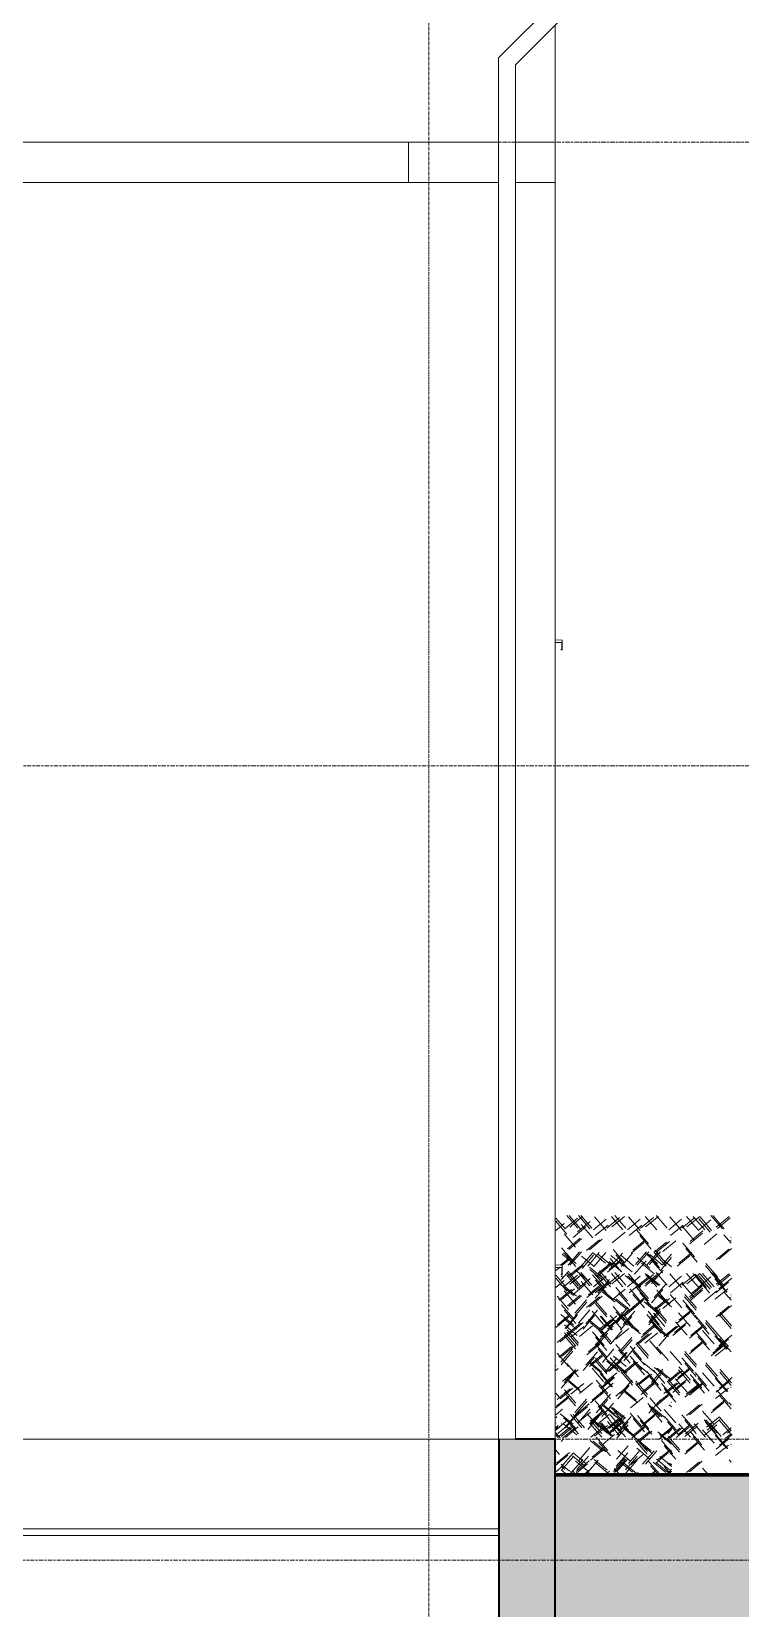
# Model space of a CAD drawing. Header units: millimetres. Extents: x -1484 to 23163, y -4540 to 11969.
# Drawn here: x 14673 to 17832, y -755 to 6272 of the extents above; entities that cross this region are included whole.
import ezdxf

# ---------------------------------------------------------------- set-up
doc = ezdxf.new("R2010")
doc.units = ezdxf.units.MM
doc.linetypes.add('Center', pattern=[40, 10, -5, 20, -5])
doc.linetypes.add('Grid Line', pattern=[22.225, 12.7, -3.175, 3.175, -3.175])
for name, color, linetype, lineweight in [('A-DETL', 90, 'Continuous', 9), ('A-FLOR', 192, 'Continuous', 18), ('A-FLOR-LEVL', 51, 'Continuous', 9), ('A-GENM', 13, 'Continuous', 9), ('A-GLAZ', 151, 'Continuous', 18), ('A-ROOF', 132, 'Continuous', 9), ('A-WALL', 113, 'Continuous', 18), ('A-WALL-PATT', 111, 'Continuous', 35), ('C-TOPO', 7, 'Continuous', 9), ('G-IMPT', 8, 'Continuous', 9), ('S-GRID', 1, 'Continuous', 9)]:
    doc.layers.add(name, color=color, linetype=linetype, lineweight=lineweight)

# ---------------------------------------------------------------- blocks, each defined once
blk = doc.blocks.new('HEDGE - B_Hecke_Plan_D_03_dwg-399855-Façade Est')
at = {"layer": 'G-IMPT'}
for p, q in [((17037.2, 823.8), (17094.1, 776.6)), ((17042.7, 829.3), (17099.7, 782.1)), ((17114.9, 834.9), (17063.5, 775.2)), ((17123.3, 834.9), (17071.9, 775.2)), ((17171.9, 827.9), (17120.5, 768.2)), ((17123.3, 815.4), (17180.2, 768.2)), ((17177.4, 819.6), (17126, 759.9)), ((17202.4, 830.7), (17151, 771)), ((17173.1, 830.7), (17230, 783.5)), ((17231.4, 830.7), (17180, 771)), ((17195.3, 825.2), (17252.2, 777.9)), ((17251, 786.3), (17199.6, 726.6)), ((17246.3, 791.8), (17303.3, 744.6)), ((17306.1, 827.9), (17254.7, 768.2)), ((17254.7, 818.2), (17311.6, 771)), ((17291.6, 791.8), (17348.5, 744.6)), ((17351.3, 827.9), (17299.9, 768.2)), ((17299.9, 818.2), (17356.8, 771)), ((17411, 794.6), (17359.6, 734.9)), ((17412.8, 834.9), (17363.8, 777.9)), ((17370.7, 808.5), (17427.7, 761.3)), ((17423.5, 834.9), (17372.1, 775.2)), ((17390.2, 783.5), (17447.1, 736.3)), ((17405.4, 829.3), (17462.4, 782.1)), ((17465.2, 834.9), (17413.8, 775.2)), ((17475.3, 834.9), (17426.3, 777.9)), ((17427.7, 822.4), (17484.6, 775.2)), ((17524.5, 809.2), (17474.9, 751.6)), ((17524.5, 823.1), (17483.2, 775.2)), ((17487.4, 798.8), (17524.5, 768)), ((17066.3, 748.8), (17033.4, 710.5)), ((17033.4, 735.7), (17034.4, 734.9)), ((17033.4, 725.3), (17038.6, 721)), ((17096.9, 753), (17153.8, 705.7)), ((17159.4, 765.5), (17216.3, 718.2)), ((17160.8, 755.7), (17217.7, 708.5)), ((17248, 710.6), (17196.6, 650.9)), ((17317.7, 728.7), (17374.6, 681.4)), ((17330.2, 725.9), (17387.1, 678.7)), ((17409.6, 730.7), (17466.5, 683.5)), ((17415.2, 733.5), (17472.1, 686.3)), ((17487.4, 753), (17436, 693.3)), ((17030.9, 687), (17087.9, 639.8)), ((17043.4, 684.2), (17100.4, 637)), ((17235.5, 687), (17184.1, 627.3)), ((17209.1, 668.9), (17266, 621.7)), ((17216, 656.4), (17273, 609.2)), ((17486.4, 667), (17435, 607.3)), ((17498.9, 690.6), (17447.5, 630.9)), ((17460, 649), (17517, 601.7)), ((17467, 636.5), (17523.9, 589.2)), ((17145.5, 620.8), (17094.1, 561.1)), ((17146.9, 609.7), (17095.5, 550)), ((17160.8, 576.4), (17109.4, 516.7)), ((17194.1, 573.6), (17142.7, 513.9)), ((17265.6, 626.9), (17322.6, 579.7)), ((17278.1, 624.1), (17335.1, 576.9)), ((17330, 587.4), (17278.6, 527.7)), ((17331.4, 576.3), (17280, 516.6)), ((17360.6, 569.7), (17309.2, 510)), ((17402.4, 611.1), (17459.4, 563.9)), ((17414.9, 608.3), (17471.9, 561.1)), ((17474, 579.6), (17422.7, 519.8)), ((17475.4, 568.4), (17424, 508.7)), ((17030.8, 555.6), (17087.7, 508.3)), ((17044.6, 537.5), (17101.6, 490.3)), ((17047.4, 508.3), (17104.4, 461.1)), ((17101.6, 552.8), (17050.2, 493.1)), ((17105.7, 552.8), (17054.4, 493.1)), ((17181.6, 550), (17130.2, 490.3)), ((17155.2, 532), (17212.2, 484.8)), ((17162.2, 519.5), (17219.1, 472.3)), ((17348.1, 546.1), (17296.7, 486.4)), ((17321.7, 528), (17378.6, 480.8)), ((17328.7, 515.5), (17385.6, 468.3)), ((17441.6, 507.3), (17498.5, 460.1)), ((17454.1, 504.6), (17511, 457.4)), ((17239.4, 482.9), (17188, 423.2)), ((17240.8, 471.8), (17189.4, 412.1)), ((17304.6, 483), (17253.2, 423.3)), ((17347.7, 453.2), (17296.3, 393.5)), ((17349.1, 442.1), (17297.7, 382.4)), ((17518.9, 475.4), (17467.6, 415.7)), ((17082.7, 402.1), (17031.3, 342.4)), ((17084.1, 391), (17032.7, 331.3)), ((17181.7, 365.4), (17130.3, 305.7)), ((17194.2, 389), (17142.8, 329.3)), ((17267.8, 401.4), (17216.4, 341.7)), ((17228.9, 359.7), (17285.8, 312.5)), ((17281, 360.9), (17229.6, 301.2)), ((17265.8, 369.9), (17322.7, 322.7)), ((17322.7, 385.2), (17271.3, 325.5)), ((17326.9, 385.2), (17275.5, 325.5)), ((17363, 408.8), (17311.6, 349.1)), ((17084.5, 286.4), (17033.1, 226.7)), ((17097, 310), (17045.6, 250.3)), ((17155.3, 347.4), (17212.3, 300.1)), ((17162.3, 334.9), (17219.2, 287.7)), ((17235.8, 347.2), (17292.8, 300)), ((17264.4, 344.8), (17321.3, 297.6)), ((17268.5, 340.7), (17325.5, 293.5)), ((17361.5, 342.4), (17418.4, 295.2)), ((17400, 339.6), (17457, 292.4)), ((17486.3, 311.4), (17434.9, 251.7)), ((17487.7, 300.3), (17436.3, 240.6)), ((17448.5, 318.8), (17505.4, 271.6)), ((17461, 316), (17517.9, 268.8)), ((17058.1, 268.3), (17115.1, 221.1)), ((17065.1, 255.8), (17122, 208.6)), ((17336.2, 238.8), (17284.8, 179.1)), ((17348.7, 262.4), (17297.3, 202.7)), ((17309.8, 220.7), (17366.7, 173.5)), ((17145.5, 178.1), (17094.1, 118.4)), ((17146.9, 167), (17095.5, 107.3)), ((17240.1, 176.7), (17188.8, 117)), ((17252.6, 200.3), (17201.2, 140.6)), ((17213.7, 158.6), (17270.7, 111.4)), ((17265.8, 159.8), (17214.4, 100.1)), ((17220.7, 146.1), (17277.6, 98.9)), ((17249.2, 143.7), (17306.2, 96.5)), ((17261.7, 140.9), (17318.7, 93.7)), ((17316.8, 208.2), (17373.7, 161)), ((17474.9, 175.3), (17423.5, 115.6)), ((17424.7, 146.2), (17481.7, 99)), ((17437.2, 143.5), (17494.1, 96.3)), ((17513.8, 153.1), (17524.5, 144.2)), ((17523.5, 164.2), (17524.5, 163.4)), ((17028.7, 112.8), (17085.6, 65.6)), ((17042.5, 94.8), (17099.5, 47.6)), ((17099.5, 110), (17048.1, 50.3)), ((17103.6, 110), (17052.3, 50.3)), ((17160.8, 133.6), (17109.4, 73.9)), ((17202.6, 102.8), (17151.3, 43.1)), ((17215.1, 126.4), (17163.8, 66.7)), ((17176.3, 84.8), (17233.2, 37.6)), ((17183.2, 72.3), (17240.1, 25.1)), ((17313.6, 104.3), (17262.3, 44.6)), ((17262.8, 112.8), (17319.7, 65.6)), ((17315, 93.1), (17263.6, 33.4)), ((17331.8, 76.7), (17280.5, 17)), ((17344.3, 100.3), (17293, 40.6)), ((17034.4, 69.8), (17033.4, 68.6)), ((17042.7, 0.3), (17033.4, -10.5)), ((17045.3, 65.6), (17102.2, 18.4)), ((17331.7, 62.9), (17280.3, 3.2)), ((17305.4, 58.7), (17362.4, 11.5)), ((17312.4, 46.2), (17369.3, -1)), ((17463.8, 32.3), (17520.7, -14.9)), ((17470.7, 21.2), (17524.5, -23.4)), ((17524.5, 42.8), (17508.2, 24)), ((17084.4, -64.9), (17033, -124.6)), ((17085.8, -62.1), (17142.7, -109.3)), ((17160.8, -37.1), (17109.4, -96.8)), ((17162.1, -6.6), (17219.1, -53.8)), ((17174.6, -9.4), (17231.6, -56.6)), ((17329.5, -61.2), (17278.1, -120.9)), ((17331.3, -30), (17279.9, -89.7)), ((17284.6, -51), (17341.6, -98.2)), ((17384.6, -49.6), (17333.2, -109.3)), ((17369.3, -41.3), (17426.3, -88.5)), ((17376.3, -5.2), (17433.2, -52.4)), ((17383.2, -17.7), (17440.2, -64.9)), ((17447.1, -52.4), (17395.7, -112.1)), ((17459.6, -52.4), (17408.2, -112.1)), ((17494.3, -28.8), (17524.5, -53.8)), ((17524.5, -61.7), (17519.3, -67.7)), ((17033.4, -111.9), (17070.5, -142.7)), ((17033.4, -122.2), (17049.7, -135.7)), ((17033.4, -137.8), (17057.9, -158.1)), ((17085.8, -78.8), (17034.4, -138.5)), ((17128.8, -91.3), (17077.4, -151)), ((17083, -74.6), (17139.9, -121.8)), ((17096.9, -98.2), (17153.8, -145.4)), ((17153.8, -76), (17102.4, -135.7)), ((17198.2, -94.1), (17146.9, -153.8)), ((17180.2, -91.3), (17237.1, -138.5)), ((17183, -103.8), (17239.9, -151)), ((17317, -84.8), (17265.6, -144.5)), ((17321.1, -89.9), (17269.7, -149.6)), ((17330.8, -87.1), (17279.4, -146.8)), ((17294.4, -101), (17351.3, -148.2)), ((17311, -106.6), (17368, -153.8)), ((17370.7, -77.4), (17319.4, -137.1)), ((17370.7, -94.1), (17319.4, -153.8)), ((17442.9, -102.4), (17499.9, -149.6)), ((17458.2, -89.9), (17515.1, -137.1)), ((17459.6, -107.9), (17516.5, -155.2)), ((17472.1, -77.4), (17524.5, -120.8)), ((17524.5, -134.4), (17505.4, -156.5)), ((17506.8, -107.9), (17524.5, -122.6)), ((17515.1, -107.9), (17524.5, -115.7)), ((17524.5, -143), (17515.1, -153.8))]:
    blk.add_line(p, q, dxfattribs=at)
blk = doc.blocks.new('HEDGE - HEDGE-399856-Façade Est')
blk.add_blockref('HEDGE - B_Hecke_Plan_D_03_dwg-399855-Façade Est', (0, 0))
blk = doc.blocks.new('WIN_DOUBLE OPEN__SYM - 1130 x 1685-676230-Façade Est')
at = {"layer": 'A-GLAZ', "color": 55}
for p, q in [((17036.5, 775), (17005.5, 776.2)), ((17036.5, 730), (17036.5, 775)), ((17005.5, 765), (17035.5, 765)), ((17033.1, 734.8), (17032.4, 734.1)), ((17032.4, 734.1), (17036.5, 730)), ((17035.5, 732.4), (17033.1, 734.8)), ((17035.5, 765), (17035.5, 732.4))]:
    blk.add_line(p, q, dxfattribs=at)
blk = doc.blocks.new('WIN_DOUBLE OPEN__SYM - 112 x 143-685718-Façade Est')
at = {"layer": 'A-GLAZ', "color": 55}
for p, q in [((17036.5, 3560), (17005.5, 3561.2)), ((17005.5, 3550), (17035.5, 3550)), ((17033.1, 3519.8), (17032.4, 3519.1)), ((17032.4, 3519.1), (17036.5, 3515)), ((17035.5, 3517.4), (17033.1, 3519.8)), ((17035.5, 3550), (17035.5, 3517.4)), ((17036.5, 3515), (17036.5, 3560))]:
    blk.add_line(p, q, dxfattribs=at)
blk = doc.blocks.new('WIN_DOUBLE OPEN__SYM - 134 x 143-685719-Façade Est')
at = {"layer": 'A-GLAZ', "color": 55}
for p, q in [((17033.1, 3519.8), (17032.4, 3519.1)), ((17035.5, 3517.4), (17033.1, 3519.8))]:
    blk.add_line(p, q, dxfattribs=at)
blk = doc.blocks.new('HEDGE - B_Hecke_Plan_D_02_dwg-399854-Façade Est')
at = {"layer": 'G-IMPT'}
for p, q in [((17008.7, 730.6), (17050, 682.7)), ((17008.7, 716.7), (17058.3, 659.1)), ((17045.8, 706.3), (17008.7, 675.6)), ((17105.5, 729.9), (17048.6, 682.7)), ((17057.9, 742.4), (17106.9, 685.5)), ((17068, 742.4), (17119.4, 682.7)), ((17127.7, 736.8), (17070.8, 689.6)), ((17162.4, 716), (17105.5, 668.8)), ((17109.7, 742.4), (17161.1, 682.7)), ((17120.4, 742.4), (17169.4, 685.5)), ((17233.3, 725.7), (17176.3, 678.5)), ((17181.9, 735.5), (17233.3, 675.8)), ((17292.6, 732.7), (17235.7, 685.5)), ((17256.5, 738.2), (17307.9, 678.5)), ((17314.8, 738.2), (17257.9, 691)), ((17271.7, 742.4), (17320.7, 685.5)), ((17384.5, 725.7), (17327.6, 678.5)), ((17333.2, 735.5), (17384.5, 675.8)), ((17443.9, 732.7), (17387, 685.5)), ((17407.8, 738.2), (17459.2, 678.5)), ((17466.1, 738.2), (17409.2, 691)), ((17455.8, 742.4), (17504.8, 685.5)), ((17568.7, 725.7), (17511.8, 678.5)), ((17517.3, 735.5), (17568.7, 675.8)), ((17628.1, 732.7), (17571.1, 685.5)), ((17592, 738.2), (17643.3, 678.5)), ((17650.3, 738.2), (17593.4, 691)), ((17621, 738.2), (17672.4, 678.5)), ((17700.1, 723), (17643.2, 675.8)), ((17646, 727.1), (17697.3, 667.4)), ((17651.5, 735.5), (17702.9, 675.8)), ((17700.1, 742.4), (17751.5, 682.7)), ((17708.5, 742.4), (17759.8, 682.7)), ((17780.7, 736.8), (17723.7, 689.6)), ((17786.2, 731.3), (17729.3, 684.1)), ((17045.8, 660.5), (17097.2, 600.8)), ((17118, 641), (17061.1, 593.8)), ((17123.6, 638.3), (17066.6, 591.1)), ((17143, 691), (17086.1, 643.8)), ((17122.2, 702.1), (17173.6, 642.4)), ((17203, 633.4), (17146.1, 586.2)), ((17215.5, 636.2), (17158.6, 589)), ((17241.6, 699.4), (17184.7, 652.1)), ((17317.6, 667.4), (17260.7, 620.2)), ((17392.9, 699.4), (17335.9, 652.1)), ((17409.1, 634.3), (17352.2, 587.1)), ((17370.2, 675.9), (17421.6, 616.2)), ((17382.7, 652.3), (17434.1, 592.6)), ((17577, 699.4), (17520.1, 652.1)), ((17572.4, 693.8), (17623.8, 634.1)), ((17662.6, 663.3), (17605.7, 616.1)), ((17664, 673), (17607.1, 625.8)), ((17726.5, 660.5), (17669.6, 613.3)), ((17757.1, 656.3), (17790, 618.1)), ((17790, 632.8), (17784.8, 628.5)), ((17790, 643.2), (17789, 642.4)), ((17034.3, 598.1), (17085.6, 538.4)), ((17046.8, 574.5), (17098.1, 514.8)), ((17264.2, 591), (17315.5, 531.3)), ((17276.7, 567.4), (17328, 507.7)), ((17402.2, 621.8), (17345.2, 574.6)), ((17419.9, 569.2), (17471.3, 509.5)), ((17502.4, 623.7), (17445.4, 576.5)), ((17449.1, 575.9), (17500.5, 516.2)), ((17450.5, 587), (17501.8, 527.3)), ((17514.9, 626.5), (17457.9, 579.3)), ((17543.4, 628.9), (17486.5, 581.6)), ((17607.4, 564), (17550.4, 516.7)), ((17614.3, 576.4), (17557.4, 529.2)), ((17575.4, 618.1), (17626.8, 558.4)), ((17587.9, 594.5), (17639.3, 534.8)), ((17779.9, 591.7), (17723, 544.5)), ((17792.4, 594.5), (17735.5, 547.3)), ((17066.2, 544), (17009.3, 496.8)), ((17073.1, 556.5), (17016.2, 509.3)), ((17118.2, 515.8), (17061.3, 468.6)), ((17130.7, 518.6), (17073.8, 471.4)), ((17255.1, 531.7), (17198.1, 484.5)), ((17203.2, 495), (17254.5, 435.3)), ((17267.6, 534.4), (17210.6, 487.2)), ((17296.1, 536.8), (17239.2, 489.6)), ((17303.1, 549.3), (17246.1, 502.1)), ((17251, 550.5), (17302.3, 490.8)), ((17432.4, 545.6), (17483.8, 485.9)), ((17676.5, 517.2), (17727.9, 457.5)), ((17677.9, 528.3), (17729.3, 468.6)), ((17057.8, 476), (17109.1, 416.3)), ((17059.1, 487.1), (17110.5, 427.4)), ((17204.5, 423), (17147.6, 375.8)), ((17211.5, 435.5), (17154.5, 388.3)), ((17172.6, 477.2), (17224, 417.5)), ((17185.1, 453.6), (17236.5, 393.9)), ((17201.8, 483.9), (17253.2, 424.2)), ((17422.1, 468.5), (17365.2, 421.3)), ((17370.2, 431.9), (17421.6, 372.2)), ((17434.6, 471.3), (17377.7, 424.1)), ((17463.2, 473.7), (17406.2, 426.5)), ((17661.2, 427), (17604.3, 379.8)), ((17668.1, 439.5), (17611.2, 392.3)), ((17629.3, 481.2), (17680.6, 421.5)), ((17641.8, 457.6), (17693.1, 397.9)), ((17662.6, 483.9), (17714, 424.2)), ((17717.6, 460.3), (17769, 400.6)), ((17721.8, 460.3), (17773.2, 400.6)), ((17778.7, 445), (17721.8, 397.8)), ((17792.6, 463.1), (17735.7, 415.9)), ((17014.2, 382.9), (17065.6, 323.2)), ((17079.1, 412.1), (17022.2, 364.9)), ((17091.6, 414.9), (17034.7, 367.7)), ((17185.5, 360.7), (17236.9, 301)), ((17276.4, 421.3), (17327.8, 361.6)), ((17288.9, 397.7), (17340.3, 338)), ((17339.6, 414.1), (17391, 354.4)), ((17352.1, 390.5), (17403.5, 330.8)), ((17368.8, 420.7), (17420.2, 361)), ((17459.6, 409.9), (17511, 350.2)), ((17518.8, 390.5), (17570.2, 330.8)), ((17582.6, 379.3), (17634, 319.6)), ((17584, 390.5), (17635.3, 330.8)), ((17776, 415.9), (17719, 368.7)), ((17170.2, 316.3), (17221.6, 256.6)), ((17184.1, 349.6), (17235.5, 289.9)), ((17206.3, 292.7), (17257.7, 233)), ((17210.5, 292.7), (17261.9, 233)), ((17281.3, 295.5), (17224.4, 248.3)), ((17299.9, 299.1), (17351.3, 239.4)), ((17301.3, 310.2), (17352.6, 250.5)), ((17360.4, 339), (17303.4, 291.8)), ((17372.9, 341.8), (17315.9, 294.6)), ((17414.7, 300.3), (17466.1, 240.6)), ((17443.9, 307), (17495.3, 247.3)), ((17555.6, 308.9), (17607, 249.2)), ((17629.2, 296.5), (17680.5, 236.8)), ((17739.3, 298.5), (17790.7, 238.8)), ((17740.7, 309.6), (17792.1, 249.9)), ((17072.2, 223.5), (17015.3, 176.3)), ((17084.7, 226.3), (17027.8, 179.1)), ((17046.9, 218.9), (17098.3, 159.2)), ((17133.1, 247.1), (17076.2, 199.9)), ((17171.7, 249.9), (17114.8, 202.7)), ((17264.6, 248.3), (17207.7, 201.1)), ((17267.4, 277.4), (17210.5, 230.2)), ((17333.8, 238), (17276.8, 190.8)), ((17446.7, 246.2), (17389.7, 199)), ((17453.6, 258.7), (17396.7, 211.5)), ((17427.2, 276.7), (17478.6, 217)), ((17546.5, 249.6), (17489.6, 202.4)), ((17559, 252.4), (17502.1, 205.1)), ((17587.5, 254.7), (17530.6, 207.5)), ((17594.5, 267.2), (17537.5, 220)), ((17542.4, 268.5), (17593.8, 208.8)), ((17661.1, 242.4), (17604.2, 195.2)), ((17668, 254.9), (17611.1, 207.7)), ((17641.7, 272.9), (17693, 213.2)), ((17726.4, 217.5), (17777.7, 157.8)), ((17045.5, 207.8), (17096.9, 148.1)), ((17184.5, 169.9), (17235.9, 110.2)), ((17197, 146.3), (17248.4, 86.6)), ((17427.6, 183.9), (17479, 124.2)), ((17758.3, 163.3), (17701.4, 116.1)), ((17765.2, 175.8), (17708.3, 128.6)), ((17738.9, 193.9), (17790.2, 134.2)), ((17009.7, 71.7), (17008.7, 70.9)), ((17058.3, 82.8), (17109.7, 23.1)), ((17216.4, 115.8), (17159.5, 68.5)), ((17223.4, 128.2), (17166.4, 81)), ((17289.6, 91.4), (17232.7, 44.2)), ((17302.1, 94.2), (17245.2, 47)), ((17251, 107.8), (17302.3, 48.1)), ((17340.8, 114.9), (17392.2, 55.2)), ((17353.3, 91.3), (17404.7, 31.6)), ((17570.8, 107.8), (17622.1, 48.1)), ((17583.3, 84.2), (17634.6, 24.5)), ((17676.5, 74.5), (17727.9, 14.8)), ((17677.9, 85.6), (17729.3, 25.9)), ((17019.4, 60.6), (17008.7, 51.7)), ((17096, 51), (17039, 3.8)), ((17108.5, 53.8), (17051.5, 6.6)), ((17188.8, 7.9), (17240.2, -51.8)), ((17270.4, 20.3), (17213.5, -26.9)), ((17365.7, 3.9), (17417.1, -55.8)), ((17424.8, 32.7), (17367.9, -14.5)), ((17437.3, 35.4), (17380.4, -11.8)), ((17561.6, 48.5), (17504.7, 1.3)), ((17508.4, 0.7), (17559.7, -59)), ((17509.7, 11.8), (17561.1, -47.9)), ((17574.1, 51.2), (17517.2, 4)), ((17602.7, 53.6), (17545.8, 6.4)), ((17609.6, 66.1), (17552.7, 18.9)), ((17557.6, 67.4), (17608.9, 7.7)), ((17608.2, 34), (17659.6, -25.7)), ((17620.7, 10.4), (17672.1, -49.3)), ((17662.6, 41.2), (17714, -18.5)), ((17719.7, 17.6), (17771.1, -42.1)), ((17723.9, 17.6), (17775.3, -42.1)), ((17780.8, 2.3), (17723.9, -44.9)), ((17794.7, 20.3), (17737.8, -26.9)), ((17008.7, -49.6), (17025, -68.5)), ((17069.4, -60.2), (17012.5, -107.4)), ((17220.8, -46.3), (17163.9, -93.5)), ((17227.7, -33.8), (17170.8, -81)), ((17201.3, -15.7), (17252.7, -75.4)), ((17398.2, -68.3), (17341.3, -115.5)), ((17364.3, -7.2), (17415.7, -66.9)), ((17511.1, -60.1), (17454.2, -107.3)), ((17518.1, -47.6), (17461.1, -94.9)), ((17479.2, -6), (17530.6, -65.7)), ((17491.7, -29.6), (17543, -89.3)), ((17640.2, -20.2), (17583.2, -67.4)), ((17647.1, -7.7), (17590.2, -54.9)), ((17778.1, -26.9), (17721.1, -74.1)), ((17789, -22.7), (17790, -23.8)), ((17062.5, -71.3), (17008.7, -115.9)), ((17038.9, -121.3), (17008.7, -146.3)), ((17149.9, -110.2), (17093, -157.4)), ((17156.9, -97.7), (17100, -144.9)), ((17163.8, -133.8), (17132.2, -160)), ((17269, -131), (17294, -160)), ((17418.9, -95.8), (17470.3, -155.5)), ((17457.8, -137.5), (17430.6, -160)), ((17431.4, -119.4), (17466.3, -160)), ((17492.1, -122.5), (17524.4, -160)), ((17648.7, -101.8), (17591.8, -149.1)), ((17661.2, -99.1), (17604.3, -146.3)), ((17662.6, -129.6), (17688.8, -160)), ((17780.7, -92.1), (17790, -102.9)), ((17008.7, -154.2), (17013.7, -160)), ((17073.6, -144.9), (17086.6, -160)), ((17086.1, -144.9), (17099.1, -160)), ((17148.6, -142.1), (17164, -160)), ((17248.5, -143.5), (17228.6, -160)), ((17281.5, -154.6), (17286.2, -160)), ((17372.2, -148.5), (17382.1, -160)), ((17450.8, -149.9), (17438.7, -160)), ((17493.9, -153.6), (17499.3, -160)), ((17737.6, -154.6), (17731.1, -160)), ((17739, -157.4), (17741.3, -160))]:
    blk.add_line(p, q, dxfattribs=at)
blk = doc.blocks.new('HEDGE - HEDGE-V2-Façade Est')
blk.add_blockref('HEDGE - B_Hecke_Plan_D_02_dwg-399854-Façade Est', (0, 0))
blk = doc.blocks.new('HEDGE - B_Hecke_Plan_D_02_dwg-V5-Façade Est')
at = {"layer": 'G-IMPT'}
for p, q in [((17008.7, 984.7), (17050, 936.8)), ((17105.5, 984), (17048.6, 936.8)), ((17057.9, 996.5), (17106.9, 939.6)), ((17068, 996.5), (17119.4, 936.8)), ((17127.7, 991), (17070.8, 943.8)), ((17109.7, 996.5), (17161.1, 936.8)), ((17120.4, 996.5), (17169.4, 939.6)), ((17181.9, 989.6), (17233.3, 929.9)), ((17292.6, 986.8), (17235.7, 939.6)), ((17256.5, 992.4), (17307.9, 932.6)), ((17314.8, 992.4), (17257.9, 945.1)), ((17271.7, 996.5), (17320.7, 939.6)), ((17333.2, 989.6), (17384.5, 929.9)), ((17443.9, 986.8), (17387, 939.6)), ((17407.8, 992.4), (17459.2, 932.6)), ((17466.1, 992.4), (17409.2, 945.1)), ((17455.8, 996.5), (17504.8, 939.6)), ((17517.3, 989.6), (17568.7, 929.9)), ((17628.1, 986.8), (17571.1, 939.6)), ((17592, 992.4), (17643.3, 932.6)), ((17650.3, 992.4), (17593.4, 945.1)), ((17621, 992.4), (17672.4, 932.6)), ((17651.5, 989.6), (17702.9, 929.9)), ((17700.1, 996.5), (17751.5, 936.8)), ((17708.5, 996.5), (17759.8, 936.8)), ((17780.7, 991), (17723.7, 943.8)), ((17786.2, 985.4), (17729.3, 938.2)), ((17008.7, 970.8), (17058.3, 913.2)), ((17045.8, 960.4), (17008.7, 929.7)), ((17045.8, 914.6), (17097.2, 854.9)), ((17143, 945.1), (17086.1, 897.9)), ((17162.4, 970.1), (17105.5, 922.9)), ((17122.2, 956.3), (17173.6, 896.6)), ((17233.3, 979.9), (17176.3, 932.6)), ((17241.6, 953.5), (17184.7, 906.3)), ((17317.6, 921.5), (17260.7, 874.3)), ((17384.5, 979.9), (17327.6, 932.6)), ((17392.9, 953.5), (17335.9, 906.3)), ((17370.2, 930.1), (17421.6, 870.4)), ((17568.7, 979.9), (17511.8, 932.6)), ((17577, 953.5), (17520.1, 906.3)), ((17572.4, 947.9), (17623.8, 888.2)), ((17662.6, 917.4), (17605.7, 870.2)), ((17664, 927.1), (17607.1, 879.9)), ((17700.1, 977.1), (17643.2, 929.9)), ((17646, 981.2), (17697.3, 921.5)), ((17726.5, 914.6), (17669.6, 867.4)), ((17034.3, 852.2), (17085.6, 792.5)), ((17118, 895.2), (17061.1, 848)), ((17123.6, 892.4), (17066.6, 845.2)), ((17203, 887.5), (17146.1, 840.3)), ((17215.5, 890.3), (17158.6, 843.1)), ((17264.2, 845.1), (17315.5, 785.4)), ((17402.2, 875.9), (17345.2, 828.7)), ((17409.1, 888.4), (17352.2, 841.2)), ((17382.7, 906.5), (17434.1, 846.8)), ((17502.4, 877.8), (17445.4, 830.6)), ((17514.9, 880.6), (17457.9, 833.4)), ((17543.4, 883), (17486.5, 835.8)), ((17575.4, 872.2), (17626.8, 812.5)), ((17587.9, 848.6), (17639.3, 788.9)), ((17779.9, 845.9), (17723, 798.7)), ((17792.4, 848.6), (17735.5, 801.4)), ((17757.1, 910.4), (17790, 872.2)), ((17790, 886.9), (17784.8, 882.7)), ((17790, 897.4), (17789, 896.6)), ((17073.1, 810.6), (17030.5, 775.2)), ((17066.2, 798.1), (17036.3, 773.3)), ((17046.8, 828.6), (17098.1, 768.9)), ((17255.1, 785.8), (17198.1, 738.6)), ((17267.6, 788.6), (17210.6, 741.3)), ((17296.1, 790.9), (17239.2, 743.7)), ((17303.1, 803.4), (17246.1, 756.2)), ((17251, 804.7), (17302.3, 745)), ((17276.7, 821.5), (17328, 761.8)), ((17419.9, 823.3), (17471.3, 763.6)), ((17432.4, 799.7), (17483.8, 740)), ((17449.1, 830), (17500.5, 770.3)), ((17450.5, 841.1), (17501.8, 781.4)), ((17607.4, 818.1), (17550.4, 770.9)), ((17614.3, 830.6), (17557.4, 783.4)), ((17677.9, 782.5), (17729.3, 722.8)), ((17026.3, 765), (17009.3, 750.9)), ((17018.1, 765), (17016.2, 763.4)), ((17057.8, 730.1), (17109.1, 670.4)), ((17059.1, 741.2), (17110.5, 681.5)), ((17118.2, 770), (17061.3, 722.8)), ((17130.7, 772.7), (17073.8, 725.5)), ((17172.6, 731.3), (17224, 671.6)), ((17185.1, 707.7), (17236.5, 648)), ((17201.8, 738), (17253.2, 678.3)), ((17203.2, 749.1), (17254.5, 689.4)), ((17422.1, 722.7), (17365.2, 675.5)), ((17434.6, 725.4), (17377.7, 678.2)), ((17463.2, 727.8), (17406.2, 680.6)), ((17629.3, 735.3), (17680.6, 675.6)), ((17641.8, 711.7), (17693.1, 652)), ((17662.6, 738), (17714, 678.3)), ((17676.5, 771.3), (17727.9, 711.6)), ((17717.6, 714.4), (17769, 654.7)), ((17721.8, 714.4), (17773.2, 654.7)), ((17792.6, 717.2), (17735.7, 670)), ((17014.2, 637.1), (17065.6, 577.4)), ((17079.1, 666.2), (17022.2, 619)), ((17091.6, 669), (17034.7, 621.8)), ((17204.5, 677.2), (17147.6, 630)), ((17211.5, 689.7), (17154.5, 642.5)), ((17276.4, 675.4), (17327.8, 615.7)), ((17288.9, 651.8), (17340.3, 592.1)), ((17339.6, 668.2), (17391, 608.5)), ((17352.1, 644.6), (17403.5, 584.9)), ((17368.8, 674.9), (17420.2, 615.2)), ((17370.2, 686), (17421.6, 626.3)), ((17459.6, 664), (17511, 604.3)), ((17518.8, 644.6), (17570.2, 584.9)), ((17582.6, 633.5), (17634, 573.8)), ((17584, 644.6), (17635.3, 584.9)), ((17661.2, 681.1), (17604.3, 633.9)), ((17668.1, 693.6), (17611.2, 646.4)), ((17776, 670), (17719, 622.8)), ((17778.7, 699.2), (17721.8, 651.9)), ((17170.2, 570.4), (17221.6, 510.7)), ((17184.1, 603.7), (17235.5, 544)), ((17185.5, 614.8), (17236.9, 555.1)), ((17301.3, 564.3), (17352.6, 504.6)), ((17360.4, 593.1), (17303.4, 545.9)), ((17372.9, 595.9), (17315.9, 548.7)), ((17555.6, 563), (17607, 503.3)), ((17740.7, 563.7), (17792.1, 504)), ((17133.1, 501.2), (17076.2, 454)), ((17171.7, 504), (17114.8, 456.8)), ((17206.3, 546.8), (17257.7, 487.1)), ((17264.6, 502.4), (17207.7, 455.2)), ((17210.5, 546.8), (17261.9, 487.1)), ((17267.4, 531.5), (17210.5, 484.3)), ((17281.3, 549.6), (17224.4, 502.4)), ((17333.8, 492.1), (17276.8, 444.9)), ((17299.9, 553.2), (17351.3, 493.5)), ((17446.7, 500.3), (17389.7, 453.1)), ((17453.6, 512.8), (17396.7, 465.6)), ((17414.7, 554.5), (17466.1, 494.8)), ((17427.2, 530.9), (17478.6, 471.2)), ((17443.9, 561.1), (17495.3, 501.4)), ((17546.5, 503.7), (17489.6, 456.5)), ((17559, 506.5), (17502.1, 459.3)), ((17587.5, 508.9), (17530.6, 461.7)), ((17594.5, 521.4), (17537.5, 474.2)), ((17542.4, 522.6), (17593.8, 462.9)), ((17661.1, 496.5), (17604.2, 449.3)), ((17668, 509), (17611.1, 461.8)), ((17629.2, 550.7), (17680.5, 490.9)), ((17641.7, 527), (17693, 467.3)), ((17739.3, 552.6), (17790.7, 492.9)), ((17072.2, 477.6), (17015.3, 430.4)), ((17084.7, 480.4), (17027.8, 433.2)), ((17045.5, 461.9), (17096.9, 402.2)), ((17046.9, 473), (17098.3, 413.3)), ((17184.5, 424), (17235.9, 364.3)), ((17427.6, 438), (17479, 378.3)), ((17765.2, 429.9), (17708.3, 382.7)), ((17726.4, 471.6), (17777.7, 411.9)), ((17738.9, 448), (17790.2, 388.3)), ((17216.4, 369.9), (17159.5, 322.7)), ((17223.4, 382.4), (17166.4, 335.2)), ((17197, 400.4), (17248.4, 340.7)), ((17251, 361.9), (17302.3, 302.2)), ((17340.8, 369.1), (17392.2, 309.4)), ((17570.8, 361.9), (17622.1, 302.2)), ((17758.3, 417.5), (17701.4, 370.2)), ((17009.7, 325.8), (17008.7, 325)), ((17019.4, 314.7), (17008.7, 305.9)), ((17096, 305.1), (17039, 257.9)), ((17108.5, 307.9), (17051.5, 260.7)), ((17058.3, 336.9), (17109.7, 277.2)), ((17289.6, 345.5), (17232.7, 298.3)), ((17302.1, 348.3), (17245.2, 301.1)), ((17353.3, 345.5), (17404.7, 285.8)), ((17424.8, 286.8), (17367.9, 239.6)), ((17437.3, 289.6), (17380.4, 242.4)), ((17561.6, 302.6), (17504.7, 255.4)), ((17574.1, 305.4), (17517.2, 258.2)), ((17602.7, 307.8), (17545.8, 260.6)), ((17609.6, 320.3), (17552.7, 273.1)), ((17557.6, 321.5), (17608.9, 261.8)), ((17583.3, 338.3), (17634.6, 278.6)), ((17608.2, 288.1), (17659.6, 228.4)), ((17662.6, 295.3), (17714, 235.6)), ((17676.5, 328.6), (17727.9, 268.9)), ((17677.9, 339.7), (17729.3, 280)), ((17227.7, 220.3), (17170.8, 173.1)), ((17188.8, 262), (17240.2, 202.3)), ((17201.3, 238.4), (17252.7, 178.7)), ((17270.4, 274.5), (17213.5, 227.2)), ((17364.3, 246.9), (17415.7, 187.2)), ((17365.7, 258), (17417.1, 198.3)), ((17479.2, 248.1), (17530.6, 188.4)), ((17491.7, 224.5), (17543, 164.8)), ((17508.4, 254.8), (17559.7, 195.1)), ((17509.7, 265.9), (17561.1, 206.2)), ((17640.2, 233.9), (17583.2, 186.7)), ((17647.1, 246.4), (17590.2, 199.2)), ((17620.7, 264.5), (17672.1, 204.8)), ((17719.7, 271.7), (17771.1, 212)), ((17778.1, 227.2), (17721.1, 180)), ((17723.9, 271.7), (17775.3, 212)), ((17780.8, 256.4), (17723.9, 209.2)), ((17794.7, 274.5), (17737.8, 227.2)), ((17789, 231.4), (17790, 230.3)), ((17008.7, 204.5), (17025, 185.6)), ((17062.5, 182.8), (17008.7, 138.3)), ((17069.4, 193.9), (17012.5, 146.7)), ((17149.9, 143.9), (17093, 96.7)), ((17156.9, 156.4), (17100, 109.2)), ((17220.8, 207.8), (17163.9, 160.6)), ((17398.2, 185.8), (17341.3, 138.6)), ((17418.9, 158.3), (17470.3, 98.6)), ((17511.1, 194), (17454.2, 146.8)), ((17518.1, 206.5), (17461.1, 159.3)), ((17648.7, 152.3), (17591.8, 105.1)), ((17661.2, 155.1), (17604.3, 107.8)), ((17780.7, 162), (17790, 151.2)), ((17038.9, 132.8), (17008.7, 107.9)), ((17008.7, 99.9), (17013.9, 94)), ((17061.1, 84.2), (17008.7, 40.8)), ((17075, 71.7), (17018, 24.5)), ((17073.6, 109.2), (17125, 49.5)), ((17086.1, 109.2), (17137.4, 49.5)), ((17163.8, 120.3), (17106.9, 73.1)), ((17148.6, 112), (17199.9, 52.3)), ((17162.4, 84.2), (17213.8, 24.5)), ((17248.5, 110.6), (17191.6, 63.4)), ((17202.4, 74.5), (17253.7, 14.8)), ((17212.1, 71.7), (17263.5, 12)), ((17238.5, 78.7), (17289.9, 19)), ((17248.2, 84.2), (17299.6, 24.5)), ((17307.9, 81.5), (17251, 34.3)), ((17269, 123.1), (17320.4, 63.4)), ((17281.5, 99.5), (17332.9, 39.8)), ((17372.2, 105.6), (17423.6, 45.9)), ((17384.7, 82), (17436.1, 22.3)), ((17450.8, 104.2), (17393.9, 57)), ((17457.8, 116.7), (17400.8, 69.5)), ((17431.4, 134.7), (17482.8, 75)), ((17492.1, 131.7), (17543.4, 72)), ((17493.9, 100.5), (17545.2, 40.8)), ((17506.4, 76.9), (17557.7, 17.2)), ((17643.2, 70.4), (17586.3, 23.2)), ((17662.6, 124.5), (17714, 64.8)), ((17669.6, 85.6), (17721, 25.9)), ((17737.6, 99.5), (17680.7, 52.3)), ((17740.4, 87), (17683.5, 39.8)), ((17694.6, 70.4), (17745.9, 10.7)), ((17737.6, 82.9), (17789, 23.2)), ((17739, 96.7), (17790.4, 37)), ((17018, 53.7), (17008.7, 46)), ((17026.4, 53.7), (17008.7, 39.1)), ((17008.7, 27.2), (17027.7, 5.1)), ((17008.7, 18.7), (17018, 7.9)), ((17073.6, 53.7), (17016.6, 6.5)), ((17090.2, 59.3), (17033.3, 12)), ((17162.4, 67.6), (17213.8, 7.9)), ((17222.2, 55.1), (17165.2, 7.9)), ((17238.8, 60.6), (17181.9, 13.4)), ((17301, 69), (17244, 21.8)), ((17267.6, 69), (17319, 9.3)), ((17404.1, 51.5), (17347.2, 4.2)), ((17411.1, 64), (17354.2, 16.7)), ((17525.8, 46.3), (17468.9, -0.9)), ((17532.7, 58.8), (17475.8, 11.6)), ((17640.4, 57.9), (17583.5, 10.7)), ((17625.1, 67.6), (17676.5, 7.9)), ((17726.5, 63.4), (17669.6, 16.2)), ((17790, 49.7), (17752.9, 19)), ((17790, 23.9), (17765.5, 3.5)), ((17790, 39.4), (17773.7, 25.9))]:
    blk.add_line(p, q, dxfattribs=at)
blk = doc.blocks.new('HEDGE - HEDGE-V6-Façade Est')
blk.add_blockref('HEDGE - B_Hecke_Plan_D_02_dwg-V5-Façade Est', (0, 0))
blk = doc.blocks.new('WIN_DOUBLE OPEN__SYM - 112 x 143-V7-Façade Est')
at = {"layer": 'A-GLAZ', "color": 55}
for p, q in [((17033.1, 3519.8), (17032.4, 3519.1)), ((17035.5, 3517.4), (17033.1, 3519.8))]:
    blk.add_line(p, q, dxfattribs=at)
blk = doc.blocks.new('WIN_DOUBLE OPEN__SYM - 1130 x 1685-V8-Façade Est')
at = {"layer": 'A-GLAZ', "color": 55}
for p, q in [((17033.1, 734.8), (17032.4, 734.1)), ((17035.5, 732.4), (17033.1, 734.8))]:
    blk.add_line(p, q, dxfattribs=at)

msp = doc.modelspace()

# ---------------------------------------------------------------- hatches: boundary and pattern name
at = {"layer": 'A-WALL-PATT', "lineweight": 9}
msp.add_hatch(color=256, dxfattribs=at).paths.add_polyline_path([(16755.5, -1540), (17005.5, -1540), (17005.5, 0), (16755.5, 0), (16755.5, -1038.8)])
at = {"layer": 'C-TOPO'}
msp.add_hatch(color=10, dxfattribs=at).paths.add_polyline_path([(18800.8, -3000), (21442.7, -3000), (21442.7, -646.9), (21431.3, -645.6), (21339.3, -618.7), (21329.3, -618.7), (18800.8, -160), (17005.5, -160), (17005.5, -3000), (17077.2, -3000)])

# ---------------------------------------------------------------- linework, layer by layer
at = {"layer": 'A-DETL'}
for p, q in [((17015.1, 6416.2), (16753.8, 6154.9)), ((16828.8, 6123.8), (17090.1, 6385.1)), ((16753.8, 6154.9), (16753.8, 0)), ((16828.8, 0), (16828.8, 6123.8)), ((16753.8, 0), (16828.8, 0))]:
    msp.add_line(p, q, dxfattribs=at)
at = {"layer": 'A-FLOR', "lineweight": 9}
for p, q in [((6386.2, 5780), (16753.8, 5780)), ((16828.8, 5780), (17005.5, 5780)), ((16753.8, 5600), (6386.2, 5600)), ((17005.5, 5600), (16828.8, 5600)), ((10947.5, 0), (16753.8, 0)), ((16755.5, -400), (10947.5, -400)), ((16755.5, -430), (10947.5, -430))]:
    msp.add_line(p, q, dxfattribs=at)
at = {"layer": 'A-FLOR-LEVL', "linetype": 'Center'}
for p, q in [((19966.5, 5780), (1049.8, 5780)), ((19966.5, 3000), (1049.8, 3000)), ((19966.5, 0), (1049.8, 0)), ((1049.8, -540), (19966.5, -540))]:
    msp.add_line(p, q, dxfattribs=at)
at = {"layer": 'A-ROOF'}
msp.add_line((17005.5, 6300.5), (17005.5, 6246.8), dxfattribs=at)
at = {"layer": 'A-WALL', "lineweight": 9}
msp.add_line((17005.5, 6246.8), (17005.5, 5780), dxfattribs=at)
at = {"layer": 'A-WALL', "color": 55}
for p, q in [((16352.5, 5600), (16352.5, 5780)), ((17005.5, 0), (17005.5, 5780)), ((16352.5, 5600), (6697.5, 5600))]:
    msp.add_line(p, q, dxfattribs=at)
at = {"layer": 'A-WALL', "lineweight": 35}
for p, q in [((16755.5, 0), (16755.5, -1540)), ((17005.5, 0), (16828.8, 0)), ((17005.5, -1540), (17005.5, 0))]:
    msp.add_line(p, q, dxfattribs=at)
at = {"layer": 'C-TOPO', "lineweight": 70}
for p, q in [((17005.5, -160), (17077.2, -160)), ((17077.2, -160), (18800.8, -160))]:
    msp.add_line(p, q, dxfattribs=at)
at = {"layer": 'C-TOPO'}
for p in [(17005.5, -160), (18800.8, -160)]:
    msp.add_line(p, (17077.2, -160), dxfattribs=at)
at = {"layer": 'S-GRID', "linetype": 'Grid Line'}
msp.add_line((16442.5, -2344.8), (16442.5, 11268.5), dxfattribs=at)

# ---------------------------------------------------------------- block references
at = {"layer": 'A-GENM'}
for name in ['HEDGE - HEDGE-V6-Façade Est', 'HEDGE - HEDGE-399856-Façade Est', 'HEDGE - HEDGE-V2-Façade Est']:
    msp.add_blockref(name, (0, 0), dxfattribs=at)
at = {"layer": 'A-GLAZ', "color": 55}
for name in ['WIN_DOUBLE OPEN__SYM - 112 x 143-685718-Façade Est', 'WIN_DOUBLE OPEN__SYM - 134 x 143-685719-Façade Est', 'WIN_DOUBLE OPEN__SYM - 134 x 143-685719-Façade Est', 'WIN_DOUBLE OPEN__SYM - 112 x 143-V7-Façade Est', 'WIN_DOUBLE OPEN__SYM - 1130 x 1685-676230-Façade Est', 'WIN_DOUBLE OPEN__SYM - 1130 x 1685-V8-Façade Est']:
    msp.add_blockref(name, (0, 0), dxfattribs=at)

doc.saveas('drawing.dxf')
